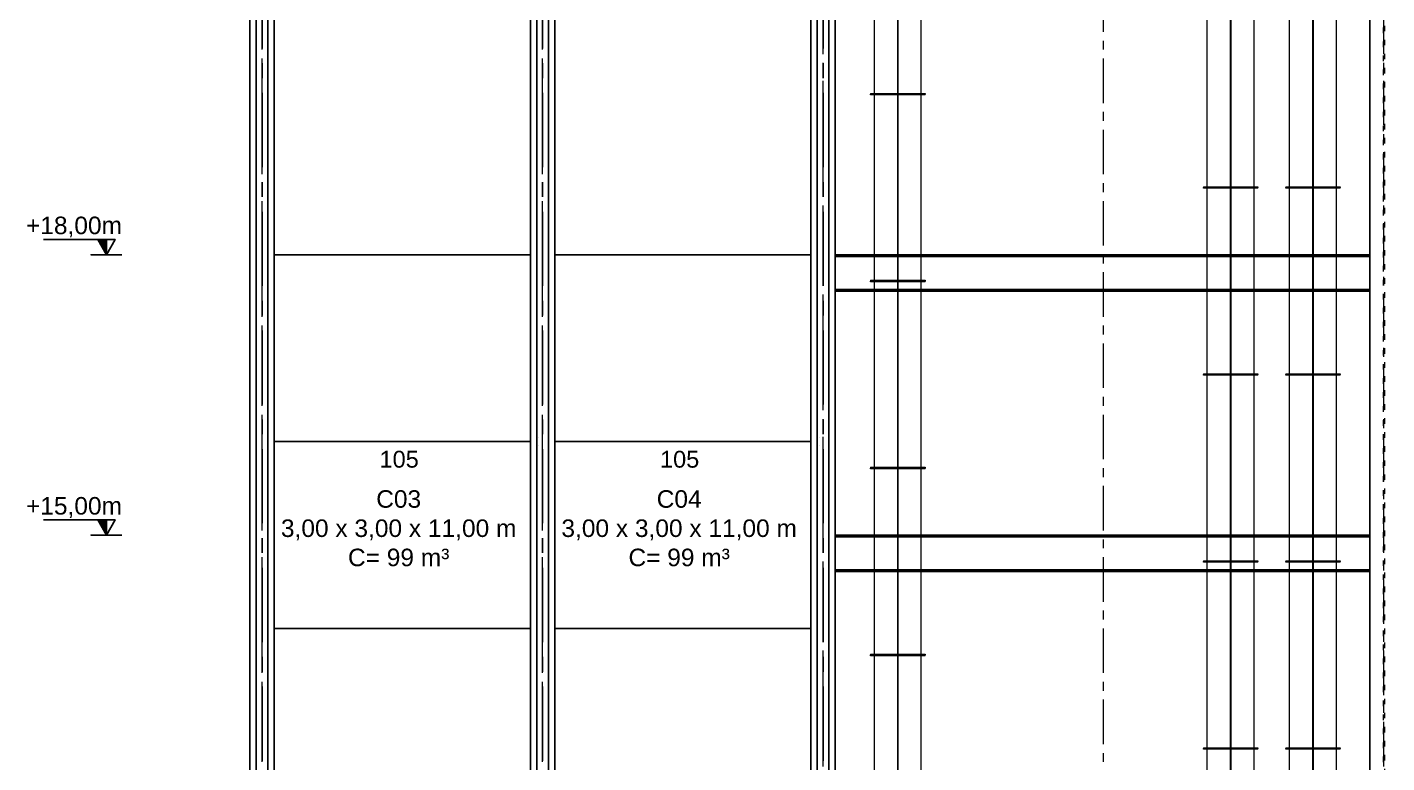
# Model space of a CAD drawing. Header units: millimetres. Extents: x 3220 to 226993, y 817 to 176024.
# Drawn here: x 188139 to 202681, y 90106 to 97976 of the extents above; entities that cross this region are included whole.
import ezdxf

# ---------------------------------------------------------------- set-up
doc = ezdxf.new("R2010")
doc.units = ezdxf.units.MM
doc.linetypes.add('ACAD_ISO03W100', pattern=[30, 12, -18])
doc.linetypes.add('AXES', pattern=[50.8, 31.75, -6.35, 6.35, -6.35])
for name, color, linetype, lineweight in [('Axe', 1, 'AXES', 9), ('Cache', 3, 'ACAD_ISO03W100', 13), ('DESSIN', 7, 'Continuous', 25)]:
    doc.layers.add(name, color=color, linetype=linetype, lineweight=lineweight)
doc.layers.add('Repère', color=76, linetype='Continuous')
doc.layers.add('Sichtbare Kanten(DIN)', color=7, linetype='Continuous', lineweight=50, true_color=0x3f3f3f)
doc.styles.add('ARIAL_BOLD', font='arial.ttf')
doc.styles.get("Standard").update_dxf_attribs({"font": 'arial.ttf'})

# ---------------------------------------------------------------- blocks, each defined once
blk = doc.blocks.new('cell 2.5x2.5x10.2')
at = {"layer": 'Axe', "lineweight": -3, "ltscale": 25}
for p, q in [((0, 1000), (0, -10000)), ((3000, 1000), (3000, -10000))]:
    blk.add_line(p, q, dxfattribs=at)
at = {"layer": 'DESSIN', "color": 4}
for p, q in [((3130, 1000), (-130, 1000)), ((-130, -10000), (-130, 1000)), ((-130, 988), (-130, -10000)), ((-62, -10000), (-62, 1000)), ((-62, 988), (-62, -10000)), ((62, -10000), (62, 1000)), ((62, 988), (62, -10000)), ((130, -10000), (130, 1000)), ((130, 988), (130, -10000)), ((2870, -10000), (2870, 1000)), ((2870, 988), (2870, -10000)), ((2938, -10000), (2938, 1000)), ((2938, 988), (2938, -10000)), ((3062, -10000), (3062, 1000)), ((3062, 988), (3062, -10000)), ((3130, -10000), (3130, 1000)), ((3130, 988), (3130, -10000)), ((130, -2000), (2870, -2000)), ((130, -4000), (2870, -4000)), ((130, -6000), (2870, -6000)), ((130, -8000), (2870, -8000)), ((3130, -10000), (-130, -10000)), ((2910, -10000), (90, -10000))]:
    blk.add_line(p, q, dxfattribs=at)
at = {"layer": 'DESSIN'}
for p, q in [((2959, -3960), (2959, -3960)), ((2959, -4040), (2959, -4040)), ((2959, -8040), (2959, -8040))]:
    blk.add_line(p, q, dxfattribs=at)
blk = doc.blocks.new('SECTION D-E')
for points in [[(12150, 10020), (11850, 10020), (11850, 26000), (12150, 26000)], [(11850, 17610), (6130, 17610), (6130, 18000), (11850, 18000)], [(6130, 17981), (11850, 17981), (11850, 17629), (6130, 17629)], [(11850, 14610), (6130, 14610), (6130, 15000), (11850, 15000)], [(6130, 14981), (11850, 14981), (11850, 14629), (6130, 14629)]]:
    blk.add_lwpolyline(points, close=True)
at = {"layer": 'Axe', "ltscale": 15}
for p, q in [((0, -4000), (0, 33324)), ((3000, -4000), (3000, 33324)), ((6000, -5000), (6000, 33324)), ((9000, -4000), (9000, 33324)), ((12000, -5000), (12000, 33324))]:
    blk.add_line(p, q, dxfattribs=at)
at = {"layer": 'Cache', "ltscale": 5}
blk.add_lwpolyline([(11994, 26000), (12006, 26000), (12006, 10020), (11994, 10020)], close=True, dxfattribs=at)
for p in [(0, 20000), (3000, 20000)]:
    blk.add_blockref('cell 2.5x2.5x10.2', p)
blk = doc.blocks.new('be 500 gain 2000')
at = {"layer": 'Sichtbare Kanten(DIN)', "color": 5, "lineweight": 0}
for p, q in [((0, -291), (0, 291)), ((8, 291), (0, 291)), ((8, 291), (8, -291)), ((1992, -291), (1992, 291)), ((1992, 291), (2000, 291)), ((2000, 291), (2000, -291)), ((1992, 250.5), (8, 250.5)), ((8, 1), (1992, 1)), ((1992, 0), (8, 0)), ((1992, -250.5), (8, -250.5)), ((8, -291), (0, -291)), ((1992, -291), (2000, -291))]:
    blk.add_line(p, q, dxfattribs=at)
blk = doc.blocks.new('116 L')
at = {"color": 5, "lineweight": 0, "rotation": 270}
for p in [(0, 26218), (0, 24218), (0, 22218), (0, 20218), (0, 18218)]:
    blk.add_blockref('be 500 gain 2000', p, dxfattribs=at)
blk = doc.blocks.new('niveau')
h = blk.add_hatch(color=1)
h.dxf.hatch_style = 1
h.paths.add_polyline_path([(0, 164), (-93, 164), (0, 0)])
at = {"color": 1}
blk.add_line((0, 164), (0, 0), dxfattribs=at)
blk.add_lwpolyline([(-674, 164), (-93, 164), (0, 0), (93, 164), (-93, 164), (0, 0), (-165, 0), (165, 0)], dxfattribs=at)
blk = doc.blocks.new('132')
at = {"color": 5, "lineweight": 0, "rotation": 270}
for p in [(-440, 24218), (440, 24218), (-440, 22218), (440, 22218), (-440, 20218), (440, 20218), (-440, 18218), (440, 18218), (-440, 16218), (440, 16218)]:
    blk.add_blockref('be 500 gain 2000', p, dxfattribs=at)

msp = doc.modelspace()

# ---------------------------------------------------------------- block references
at = {"color": 2}
msp.add_blockref('SECTION D-E', (190650.8, 77542.4), dxfattribs=at)
for name, p in [('116 L', (197450.8, 73042.4)), ('132', (201450.8, 74042.4)), ('niveau', (188986.1, 95542.4)), ('niveau', (188986.1, 92542.4))]:
    msp.add_blockref(name, p)

# ---------------------------------------------------------------- texts
at = {"color": 6, "char_height": 187.5, "attachment_point": 5, "style": 'ARIAL_BOLD'}
for s, insert in [('{\\C1;+18,00m}', (188639.1, 95838.4)), ('{\\C1;+15,00m}', (188639.1, 92838.4))]:
    msp.add_mtext(s, dxfattribs=dict(at, insert=insert))
at = {"color": 30, "char_height": 187.5, "width": 3156.781, "attachment_point": 5, "style": 'ARIAL_BOLD'}
for s, insert in [('C03\\P3,00 x 3,00 x 11,00 m\\PC= 99 m³', (192112, 92615)), ('C04\\P3,00 x 3,00 x 11,00 m\\PC= 99 m³', (195112, 92615))]:
    msp.add_mtext(s, dxfattribs=dict(at, insert=insert))
at = {"layer": 'Repère', "char_height": 180, "attachment_point": 1}
for insert in [(191907.5, 93444.2), (194907.5, 93444.2)]:
    msp.add_mtext_dynamic_manual_height_columns('105', width=631.382, gutter_width=12.5, heights=[0], dxfattribs=dict(at, insert=insert))

doc.saveas('drawing.dxf')
